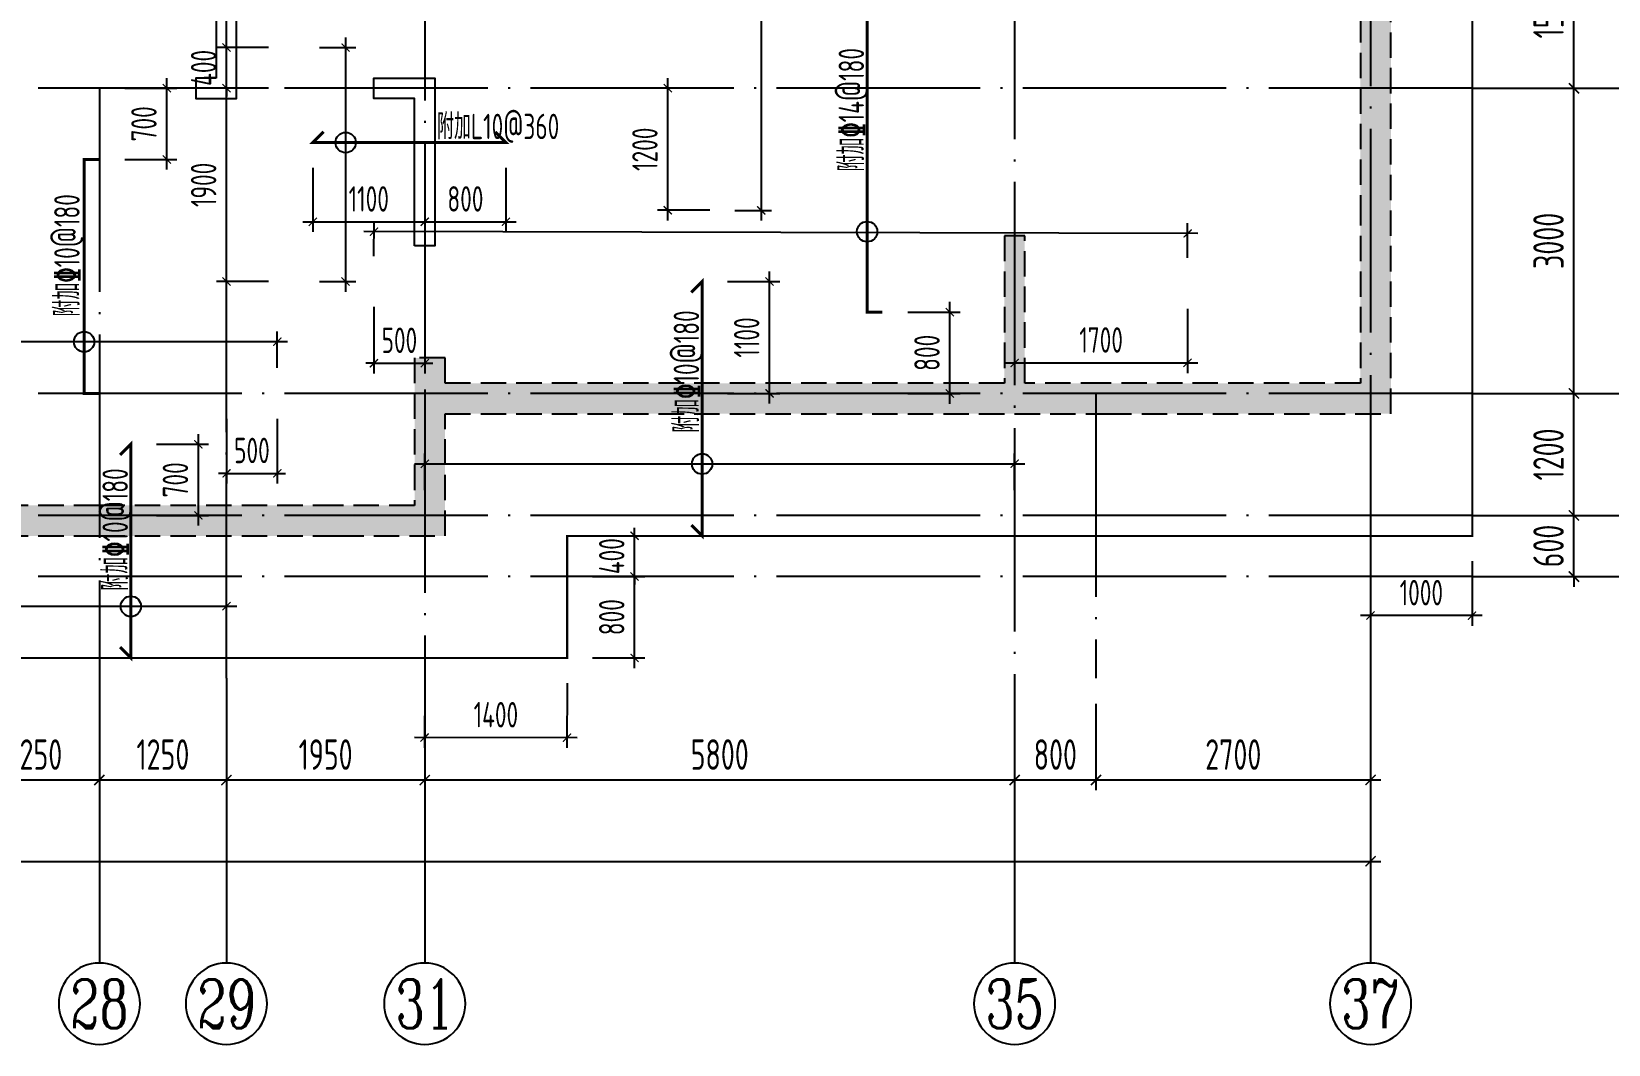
# Model space of a CAD drawing. Extents: x -461650 to 361314, y 245336 to 769729.
# Drawn here: x -174122 to -158616, y 704347 to 714305 of the extents above; entities that cross this region are included whole.
import ezdxf
from ezdxf.enums import TextEntityAlignment as Align

# ---------------------------------------------------------------- set-up
doc = ezdxf.new("R2010")
doc.units = 0
doc.header["$LTSCALE"] = 1000
doc.linetypes.add('DASH', pattern=[0.35, 0.25, -0.1])
doc.linetypes.add('DOTE', pattern=[2.42, 2, -0.2, 0.02, -0.2])
doc.layers.get('0').update_dxf_attribs({"linetype": 'CONTINUOUS'})
doc.layers.get('DEFPOINTS').update_dxf_attribs({"linetype": 'CONTINUOUS'})
for name, color, linetype in [('A-AXIS', 1, 'CONTINUOUS'), ('A-DOTE', 10, 'DOTE'), ('AXIS_NUM', 7, 'CONTINUOUS'), ('S-B板配筋', 6, 'CONTINUOUS'), ('S-B板配筋号', 7, 'CONTINUOUS'), ('S-J基础底板', 5, 'CONTINUOUS'), ('S-J基础底板标注', 3, 'CONTINUOUS'), ('S-Q墙填充', 252, 'CONTINUOUS'), ('S-Q墙实线', 6, 'CONTINUOUS'), ('S-Q墙虚线', 6, 'DASH'), ('S-Y一般标注', 3, 'CONTINUOUS')]:
    doc.layers.add(name, color=color, linetype=linetype)
doc.styles.add('TSSD_Axis', font='complex.shx', dxfattribs={"width": 0.7, "bigfont": 'hztxt.shx'})
doc.styles.add('TSSD_DIMENSION', font='Tssdeng.shx', dxfattribs={"width": 0.7, "bigfont": 'tssdchn.shx'})
doc.styles.add('TSSD_REIN', font='tssdeng.shx', dxfattribs={"width": 0.7, "height": 300, "bigfont": 'tssdchn.shx'})
doc.dimstyles.new('TSSD_100_100', dxfattribs={"dimtxt": 300, "dimasz": 100, "dimexe": 100, "dimexo": 250, "dimgap": 100, "dimtad": 1, "dimdec": 0, "dimzin": 0, "dimdsep": 46, "dimtxsty": 'TSSD_DIMENSION', "dimblk": 'ARCHTICK', "dimcen": 0, "dimdle": 100, "dimclrt": 7, "dimadec": 0, "dimazin": 0, "dimtfac": 1, "dimtdec": 0, "dimtix": 1, "dimtmove": 2, "dimatfit": 3, "dimldrblk": 'ARCHTICK', "dimfxl": 0, "dimtolj": 1, "dimtzin": 0, "dimarcsym": 0})
doc.dimstyles.new('TSSD_100_100$0', dxfattribs={"dimtxt": 300, "dimasz": 80, "dimexe": 100, "dimexo": 250, "dimgap": 100, "dimtad": 1, "dimdec": 0, "dimzin": 0, "dimdsep": 46, "dimtxsty": 'TSSD_DIMENSION', "dimblk": 'ARCHTICK', "dimcen": 0, "dimdle": 100, "dimclrd": 3, "dimclre": 3, "dimclrt": 7, "dimadec": 0, "dimazin": 0, "dimtfac": 1, "dimtdec": 0, "dimtix": 1, "dimtmove": 2, "dimatfit": 3, "dimldrblk": 'ARCHTICK', "dimfxl": 0, "dimtolj": 1, "dimtzin": 0, "dimarcsym": 0})

# ---------------------------------------------------------------- blocks, each defined once
blk = doc.blocks.new('_ArchTick')
at = {"color": 0, "linetype": 'ByBlock', "const_width": 0.15}
blk.add_lwpolyline([(-0.5, -0.5), (0.5, 0.5)], dxfattribs=at)
blk = doc.blocks.new('*D73')
at = {"layer": 'DEFPOINTS', "color": 0}
for p in [(-170255, 708150), (-168855, 708148), (-170257, 707365)]:
    blk.add_point(p, dxfattribs=at)
at = {"layer": 'S-J基础底板标注', "color": 3, "lineweight": -2}
for p, q in [((-170256, 707900), (-170257, 707265)), ((-168856, 707898), (-168857, 707263)), ((-168757, 707363), (-170357, 707366))]:
    blk.add_line(p, q, dxfattribs=at)
at = {"layer": 'S-J基础底板标注', "color": 3, "lineweight": -2, "xscale": 80, "yscale": 80, "zscale": 80}
for p, rotation in [((-170257, 707365), 179.8954466738719), ((-168857, 707363), 359.895446673872)]:
    blk.add_blockref('_ArchTick', p, dxfattribs=dict(at, rotation=rotation))
at = {"layer": 'S-J基础底板标注', "color": 7, "insert": (-169556, 707589), "char_height": 250, "attachment_point": 5, "rotation": 359.8954, "style": 'TSSD_DIMENSION'}
blk.add_mtext('\\A1;1400', dxfattribs=at)
blk = doc.blocks.new('*D74')
at = {"layer": 'DEFPOINTS', "color": 0}
for p in [(-168855, 708948), (-168192, 708948), (-168855, 708148)]:
    blk.add_point(p, dxfattribs=at)
at = {"layer": 'S-J基础底板标注', "color": 3, "lineweight": -2}
for p, q in [((-168605, 708948), (-168092, 708948)), ((-168192, 708048), (-168192, 709048)), ((-168605, 708148), (-168092, 708148))]:
    blk.add_line(p, q, dxfattribs=at)
at = {"layer": 'S-J基础底板标注', "color": 3, "lineweight": -2, "xscale": 80, "yscale": 80, "zscale": 80}
for p, rotation in [((-168192, 708948), 90), ((-168192, 708148), 270)]:
    blk.add_blockref('_ArchTick', p, dxfattribs=dict(at, rotation=rotation))
at = {"layer": 'S-J基础底板标注', "color": 7, "insert": (-168417, 708548), "char_height": 250, "attachment_point": 5, "rotation": 90, "style": 'TSSD_DIMENSION'}
blk.add_mtext('\\A1;800', dxfattribs=at)
blk = doc.blocks.new('*D75')
at = {"layer": 'DEFPOINTS', "color": 0}
for p in [(-160956, 709348), (-159956, 709348), (-160956, 708564)]:
    blk.add_point(p, dxfattribs=at)
at = {"layer": 'S-J基础底板标注', "color": 3, "lineweight": -2}
for p, q in [((-160956, 709098), (-160957, 708464)), ((-159956, 709098), (-159957, 708463)), ((-159857, 708563), (-161056, 708564))]:
    blk.add_line(p, q, dxfattribs=at)
at = {"layer": 'S-J基础底板标注', "color": 3, "lineweight": -2, "xscale": 80, "yscale": 80, "zscale": 80}
for p, rotation in [((-160956, 708564), 179.9490484151979), ((-159957, 708563), 359.9490484151979)]:
    blk.add_blockref('_ArchTick', p, dxfattribs=dict(at, rotation=rotation))
at = {"layer": 'S-J基础底板标注', "color": 7, "insert": (-160456, 708789), "char_height": 250, "attachment_point": 5, "rotation": 359.949, "style": 'TSSD_DIMENSION'}
blk.add_mtext('\\A1;1000', dxfattribs=at)
blk = doc.blocks.new('*D1668')
at = {"layer": 'DEFPOINTS', "color": 0}
for p in [(43350, 3600), (45300, 3600), (45300, 2600)]:
    blk.add_point(p, dxfattribs=at)
at = {"layer": 'S-Y一般标注', "color": 0, "lineweight": -2}
for p, q in [((43350, 3350), (43350, 2500)), ((45300, 3350), (45300, 2500)), ((43250, 2600), (45400, 2600))]:
    blk.add_line(p, q, dxfattribs=at)
at = {"layer": 'S-Y一般标注', "color": 0, "lineweight": -2, "xscale": 100, "yscale": 100, "zscale": 100, "rotation": 180}
blk.add_blockref('_ArchTick', (43350, 2600), dxfattribs=at)
at = {"layer": 'S-Y一般标注', "color": 0, "lineweight": -2, "xscale": 100, "yscale": 100, "zscale": 100}
blk.add_blockref('_ArchTick', (45300, 2600), dxfattribs=at)
at = {"layer": 'S-Y一般标注', "color": 7, "insert": (44325, 2850), "char_height": 300, "attachment_point": 5, "style": 'TSSD_DIMENSION'}
blk.add_mtext('\\A1;1950', dxfattribs=at)
blk = doc.blocks.new('ts_axno')
at = {"color": 0, "linetype": 'ByBlock', "lineweight": -2}
blk.add_circle((0, 0), 0.5, dxfattribs=at)
at = {"color": 0, "linetype": 'ByBlock', "lineweight": -2, "style": 'TSSD_Axis', "width": 0.7}
blk.add_attdef('A', text='', height=0.6, dxfattribs=at).set_placement((0, 0), align=Align.MIDDLE_CENTER)
blk = doc.blocks.new('*D1669')
at = {"layer": 'DEFPOINTS', "color": 0}
for p in [(45300, 3600), (51100, 3600), (51100, 2600)]:
    blk.add_point(p, dxfattribs=at)
at = {"layer": 'S-Y一般标注', "color": 0, "lineweight": -2}
for p, q in [((45300, 3350), (45300, 2500)), ((51100, 3350), (51100, 2500)), ((45200, 2600), (51200, 2600))]:
    blk.add_line(p, q, dxfattribs=at)
at = {"layer": 'S-Y一般标注', "color": 0, "lineweight": -2, "xscale": 100, "yscale": 100, "zscale": 100, "rotation": 180}
blk.add_blockref('_ArchTick', (45300, 2600), dxfattribs=at)
at = {"layer": 'S-Y一般标注', "color": 0, "lineweight": -2, "xscale": 100, "yscale": 100, "zscale": 100}
blk.add_blockref('_ArchTick', (51100, 2600), dxfattribs=at)
at = {"layer": 'S-Y一般标注', "color": 7, "insert": (48200, 2850), "char_height": 300, "attachment_point": 5, "style": 'TSSD_DIMENSION'}
blk.add_mtext('\\A1;5800', dxfattribs=at)
blk = doc.blocks.new('*D1670')
at = {"layer": 'DEFPOINTS', "color": 0}
for p in [(51100, 3600), (51900, 3600), (51900, 2600)]:
    blk.add_point(p, dxfattribs=at)
at = {"layer": 'S-Y一般标注', "color": 0, "lineweight": -2}
for p, q in [((51100, 3350), (51100, 2500)), ((51900, 3350), (51900, 2500)), ((51000, 2600), (52000, 2600))]:
    blk.add_line(p, q, dxfattribs=at)
at = {"layer": 'S-Y一般标注', "color": 0, "lineweight": -2, "xscale": 100, "yscale": 100, "zscale": 100, "rotation": 180}
blk.add_blockref('_ArchTick', (51100, 2600), dxfattribs=at)
at = {"layer": 'S-Y一般标注', "color": 0, "lineweight": -2, "xscale": 100, "yscale": 100, "zscale": 100}
blk.add_blockref('_ArchTick', (51900, 2600), dxfattribs=at)
at = {"layer": 'S-Y一般标注', "color": 7, "insert": (51500, 2850), "char_height": 300, "attachment_point": 5, "style": 'TSSD_DIMENSION'}
blk.add_mtext('\\A1;800', dxfattribs=at)
blk = doc.blocks.new('*D1671')
at = {"layer": 'DEFPOINTS', "color": 0}
for p in [(51900, 3600), (54600, 3600), (54600, 2600)]:
    blk.add_point(p, dxfattribs=at)
at = {"layer": 'S-Y一般标注', "color": 0, "lineweight": -2}
for p, q in [((51900, 3350), (51900, 2500)), ((54600, 3350), (54600, 2500)), ((51800, 2600), (54700, 2600))]:
    blk.add_line(p, q, dxfattribs=at)
at = {"layer": 'S-Y一般标注', "color": 0, "lineweight": -2, "xscale": 100, "yscale": 100, "zscale": 100, "rotation": 180}
blk.add_blockref('_ArchTick', (51900, 2600), dxfattribs=at)
at = {"layer": 'S-Y一般标注', "color": 0, "lineweight": -2, "xscale": 100, "yscale": 100, "zscale": 100}
blk.add_blockref('_ArchTick', (54600, 2600), dxfattribs=at)
at = {"layer": 'S-Y一般标注', "color": 7, "insert": (53250, 2850), "char_height": 300, "attachment_point": 5, "style": 'TSSD_DIMENSION'}
blk.add_mtext('\\A1;2700', dxfattribs=at)
blk = doc.blocks.new('*D1672')
at = {"layer": 'DEFPOINTS', "color": 0}
for p in [(4600, 3600), (54600, 3600), (54600, 1800)]:
    blk.add_point(p, dxfattribs=at)
at = {"layer": 'S-Y一般标注', "color": 0, "lineweight": -2}
for p, q in [((4600, 3350), (4600, 1700)), ((54600, 3350), (54600, 1700)), ((4500, 1800), (54700, 1800))]:
    blk.add_line(p, q, dxfattribs=at)
at = {"layer": 'S-Y一般标注', "color": 0, "lineweight": -2, "xscale": 100, "yscale": 100, "zscale": 100, "rotation": 180}
blk.add_blockref('_ArchTick', (4600, 1800), dxfattribs=at)
at = {"layer": 'S-Y一般标注', "color": 0, "lineweight": -2, "xscale": 100, "yscale": 100, "zscale": 100}
blk.add_blockref('_ArchTick', (54600, 1800), dxfattribs=at)
at = {"layer": 'S-Y一般标注', "color": 7, "insert": (29600, 2050), "char_height": 300, "attachment_point": 5, "style": 'TSSD_DIMENSION'}
blk.add_mtext('\\A1;50000', dxfattribs=at)
blk = doc.blocks.new('*D1676')
at = {"layer": 'DEFPOINTS', "color": 0}
for p in [(40850, 3600), (42100, 3600), (42100, 2600)]:
    blk.add_point(p, dxfattribs=at)
at = {"layer": 'S-Y一般标注', "color": 0, "lineweight": -2}
for p, q in [((40850, 3350), (40850, 2500)), ((42100, 3350), (42100, 2500)), ((40750, 2600), (42200, 2600))]:
    blk.add_line(p, q, dxfattribs=at)
at = {"layer": 'S-Y一般标注', "color": 0, "lineweight": -2, "xscale": 100, "yscale": 100, "zscale": 100, "rotation": 180}
blk.add_blockref('_ArchTick', (40850, 2600), dxfattribs=at)
at = {"layer": 'S-Y一般标注', "color": 0, "lineweight": -2, "xscale": 100, "yscale": 100, "zscale": 100}
blk.add_blockref('_ArchTick', (42100, 2600), dxfattribs=at)
at = {"layer": 'S-Y一般标注', "color": 7, "insert": (41475, 2850), "char_height": 300, "attachment_point": 5, "style": 'TSSD_DIMENSION'}
blk.add_mtext('\\A1;1250', dxfattribs=at)
blk = doc.blocks.new('*D1677')
at = {"layer": 'DEFPOINTS', "color": 0}
for p in [(55600, 5200), (56600, 5200), (55600, 4600)]:
    blk.add_point(p, dxfattribs=at)
at = {"layer": 'S-Y一般标注', "color": 0, "lineweight": -2}
for p, q in [((56600, 5200), (56600, 5300)), ((55850, 5200), (56700, 5200)), ((56600, 4600), (56600, 5200)), ((55850, 4600), (56700, 4600)), ((56600, 4600), (56600, 4500))]:
    blk.add_line(p, q, dxfattribs=at)
at = {"layer": 'S-Y一般标注', "color": 0, "lineweight": -2, "xscale": 100, "yscale": 100, "zscale": 100}
for p, rotation in [((56600, 5200), 270), ((56600, 4600), 90)]:
    blk.add_blockref('_ArchTick', p, dxfattribs=dict(at, rotation=rotation))
at = {"layer": 'S-Y一般标注', "color": 7, "insert": (56350, 4900), "char_height": 300, "attachment_point": 5, "rotation": 90, "style": 'TSSD_DIMENSION'}
blk.add_mtext('\\A1;600', dxfattribs=at)
blk = doc.blocks.new('*D1678')
at = {"layer": 'DEFPOINTS', "color": 0}
for p in [(55600, 10900), (56600, 10900), (55600, 9400)]:
    blk.add_point(p, dxfattribs=at)
at = {"layer": 'S-Y一般标注', "color": 0, "lineweight": -2}
for p, q in [((55850, 10900), (56700, 10900)), ((56600, 9300), (56600, 11000)), ((55850, 9400), (56700, 9400))]:
    blk.add_line(p, q, dxfattribs=at)
at = {"layer": 'S-Y一般标注', "color": 0, "lineweight": -2, "xscale": 100, "yscale": 100, "zscale": 100}
for p, rotation in [((56600, 10900), 90), ((56600, 9400), 270)]:
    blk.add_blockref('_ArchTick', p, dxfattribs=dict(at, rotation=rotation))
at = {"layer": 'S-Y一般标注', "color": 7, "insert": (56350, 10150), "char_height": 300, "attachment_point": 5, "rotation": 90, "style": 'TSSD_DIMENSION'}
blk.add_mtext('\\A1;1500', dxfattribs=at)
blk = doc.blocks.new('*D1683')
at = {"layer": 'DEFPOINTS', "color": 0}
for p in [(55600, 20100), (57400, 20100), (55600, 4600)]:
    blk.add_point(p, dxfattribs=at)
at = {"layer": 'S-Y一般标注', "color": 0, "lineweight": -2}
for p, q in [((57400, 4500), (57400, 20200)), ((55850, 20100), (57500, 20100)), ((55850, 4600), (57500, 4600))]:
    blk.add_line(p, q, dxfattribs=at)
at = {"layer": 'S-Y一般标注', "color": 0, "lineweight": -2, "xscale": 100, "yscale": 100, "zscale": 100}
for p, rotation in [((57400, 20100), 90), ((57400, 4600), 270)]:
    blk.add_blockref('_ArchTick', p, dxfattribs=dict(at, rotation=rotation))
at = {"layer": 'S-Y一般标注', "color": 7, "insert": (57150, 12350), "char_height": 300, "attachment_point": 5, "rotation": 90, "style": 'TSSD_DIMENSION'}
blk.add_mtext('\\A1;15500', dxfattribs=at)
blk = doc.blocks.new('*D1687')
at = {"layer": 'DEFPOINTS', "color": 0}
for p in [(55600, 6400), (56600, 6400), (55600, 5200)]:
    blk.add_point(p, dxfattribs=at)
at = {"layer": 'S-Y一般标注', "color": 0, "lineweight": -2}
for p, q in [((55850, 6400), (56700, 6400)), ((56600, 5100), (56600, 6500)), ((55850, 5200), (56700, 5200))]:
    blk.add_line(p, q, dxfattribs=at)
at = {"layer": 'S-Y一般标注', "color": 0, "lineweight": -2, "xscale": 100, "yscale": 100, "zscale": 100}
for p, rotation in [((56600, 6400), 90), ((56600, 5200), 270)]:
    blk.add_blockref('_ArchTick', p, dxfattribs=dict(at, rotation=rotation))
at = {"layer": 'S-Y一般标注', "color": 7, "insert": (56350, 5800), "char_height": 300, "attachment_point": 5, "rotation": 90, "style": 'TSSD_DIMENSION'}
blk.add_mtext('\\A1;1200', dxfattribs=at)
blk = doc.blocks.new('*D1688')
at = {"layer": 'DEFPOINTS', "color": 0}
for p in [(55600, 9400), (56600, 9400), (55600, 6400)]:
    blk.add_point(p, dxfattribs=at)
at = {"layer": 'S-Y一般标注', "color": 0, "lineweight": -2}
for p, q in [((56600, 6300), (56600, 9500)), ((55850, 9400), (56700, 9400)), ((55850, 6400), (56700, 6400))]:
    blk.add_line(p, q, dxfattribs=at)
at = {"layer": 'S-Y一般标注', "color": 0, "lineweight": -2, "xscale": 100, "yscale": 100, "zscale": 100}
for p, rotation in [((56600, 9400), 90), ((56600, 6400), 270)]:
    blk.add_blockref('_ArchTick', p, dxfattribs=dict(at, rotation=rotation))
at = {"layer": 'S-Y一般标注', "color": 7, "insert": (56350, 7900), "char_height": 300, "attachment_point": 5, "rotation": 90, "style": 'TSSD_DIMENSION'}
blk.add_mtext('\\A1;3000', dxfattribs=at)
blk = doc.blocks.new('*D1692')
at = {"layer": 'DEFPOINTS', "color": 0}
for p in [(42100, 3600), (43350, 3600), (43350, 2600)]:
    blk.add_point(p, dxfattribs=at)
at = {"layer": 'S-Y一般标注', "color": 0, "lineweight": -2}
for p, q in [((42100, 3350), (42100, 2500)), ((43350, 3350), (43350, 2500)), ((42000, 2600), (43450, 2600))]:
    blk.add_line(p, q, dxfattribs=at)
at = {"layer": 'S-Y一般标注', "color": 0, "lineweight": -2, "xscale": 100, "yscale": 100, "zscale": 100, "rotation": 180}
blk.add_blockref('_ArchTick', (42100, 2600), dxfattribs=at)
at = {"layer": 'S-Y一般标注', "color": 0, "lineweight": -2, "xscale": 100, "yscale": 100, "zscale": 100}
blk.add_blockref('_ArchTick', (43350, 2600), dxfattribs=at)
at = {"layer": 'S-Y一般标注', "color": 7, "insert": (42725, 2850), "char_height": 300, "attachment_point": 5, "style": 'TSSD_DIMENSION'}
blk.add_mtext('\\A1;1250', dxfattribs=at)
blk = doc.blocks.new('*D1524')
at = {"layer": 'DEFPOINTS', "color": 0}
for p in [(-168855, 709348), (-168192, 709348), (-168855, 708948)]:
    blk.add_point(p, dxfattribs=at)
at = {"layer": 'S-J基础底板标注', "color": 3, "lineweight": -2}
for p, q in [((-168192, 709348), (-168192, 709428)), ((-168605, 709348), (-168092, 709348)), ((-168192, 708948), (-168192, 709348)), ((-168605, 708948), (-168092, 708948)), ((-168192, 708948), (-168192, 708868))]:
    blk.add_line(p, q, dxfattribs=at)
at = {"layer": 'S-J基础底板标注', "color": 3, "lineweight": -2, "xscale": 80, "yscale": 80, "zscale": 80}
for p, rotation in [((-168192, 709348), 270), ((-168192, 708948), 90)]:
    blk.add_blockref('_ArchTick', p, dxfattribs=dict(at, rotation=rotation))
at = {"layer": 'S-J基础底板标注', "color": 7, "insert": (-168417, 709148), "char_height": 250, "attachment_point": 5, "rotation": 90, "style": 'TSSD_DIMENSION'}
blk.add_mtext('\\A1;400', dxfattribs=at)
blk = doc.blocks.new('*D1573')
at = {"layer": 'DEFPOINTS', "color": 0}
for p in [(-164455, 711830), (-162755, 711830), (-162755, 711048)]:
    blk.add_point(p, dxfattribs=at)
at = {"layer": 'S-J基础底板标注', "color": 3, "lineweight": -2}
for p, q in [((-164455, 711580), (-164455, 710948)), ((-162755, 711580), (-162755, 710948)), ((-164555, 711048), (-162655, 711048))]:
    blk.add_line(p, q, dxfattribs=at)
at = {"layer": 'S-J基础底板标注', "color": 3, "lineweight": -2, "xscale": 80, "yscale": 80, "zscale": 80, "rotation": 180}
blk.add_blockref('_ArchTick', (-164455, 711048), dxfattribs=at)
at = {"layer": 'S-J基础底板标注', "color": 3, "lineweight": -2, "xscale": 80, "yscale": 80, "zscale": 80}
blk.add_blockref('_ArchTick', (-162755, 711048), dxfattribs=at)
at = {"layer": 'S-J基础底板标注', "color": 7, "insert": (-163605, 711273), "char_height": 250, "attachment_point": 5, "style": 'TSSD_DIMENSION'}
blk.add_mtext('\\A1;1700', dxfattribs=at)
blk = doc.blocks.new('*D1606')
at = {"layer": 'DEFPOINTS', "color": 0, "ltscale": 0.5}
for p in [(-167455, 716147), (-167455, 712547), (-166947, 712547)]:
    blk.add_point(p, dxfattribs=at)
at = {"layer": 'S-J基础底板标注', "color": 3, "lineweight": -2, "ltscale": 0.5}
for p, q in [((-166948, 716247), (-166947, 712447)), ((-167205, 716147), (-166848, 716147)), ((-167205, 712547), (-166847, 712547))]:
    blk.add_line(p, q, dxfattribs=at)
at = {"layer": 'S-J基础底板标注', "color": 3, "lineweight": -2, "ltscale": 0.5, "xscale": 80, "yscale": 80, "zscale": 80}
for p, rotation in [((-166948, 716147), 90.00049671050108), ((-166947, 712547), 270.0004967105011)]:
    blk.add_blockref('_ArchTick', p, dxfattribs=dict(at, rotation=rotation))
blk = doc.blocks.new('*D1582')
at = {"layer": 'DEFPOINTS', "color": 0}
for p in [(-167866, 713748), (-167202, 713748), (-167202, 712548)]:
    blk.add_point(p, dxfattribs=at)
at = {"layer": 'S-J基础底板标注', "color": 3, "lineweight": -2}
for p, q in [((-167452, 713748), (-167966, 713748)), ((-167866, 712448), (-167866, 713848)), ((-167452, 712548), (-167966, 712548))]:
    blk.add_line(p, q, dxfattribs=at)
at = {"layer": 'S-J基础底板标注', "color": 3, "lineweight": -2, "xscale": 80, "yscale": 80, "zscale": 80}
for p, rotation in [((-167866, 713748), 90), ((-167866, 712548), 270)]:
    blk.add_blockref('_ArchTick', p, dxfattribs=dict(at, rotation=rotation))
at = {"layer": 'S-J基础底板标注', "color": 7, "insert": (-168091, 713148), "char_height": 250, "attachment_point": 5, "rotation": 90, "style": 'TSSD_DIMENSION'}
blk.add_mtext('\\A1;1200', dxfattribs=at)
blk = doc.blocks.new('*D1607')
at = {"layer": 'DEFPOINTS', "color": 0, "ltscale": 0.5}
for p in [(-170754, 712338), (-170755, 711848), (-162755, 711830)]:
    blk.add_point(p, dxfattribs=at)
at = {"layer": 'S-J基础底板标注', "color": 3, "lineweight": -2, "ltscale": 0.5}
for p, q in [((-170755, 712098), (-170754, 712438)), ((-162755, 712080), (-162754, 712420)), ((-162654, 712320), (-170854, 712338))]:
    blk.add_line(p, q, dxfattribs=at)
at = {"layer": 'S-J基础底板标注', "color": 3, "lineweight": -2, "ltscale": 0.5, "xscale": 80, "yscale": 80, "zscale": 80}
for p, rotation in [((-170754, 712338), 179.871086926796), ((-162754, 712320), 359.871086926796)]:
    blk.add_blockref('_ArchTick', p, dxfattribs=dict(at, rotation=rotation))
blk = doc.blocks.new('*D1608')
at = {"layer": 'DEFPOINTS', "color": 0, "ltscale": 0.5}
for p in [(-175005, 711256), (-175005, 710748), (-171706, 710748)]:
    blk.add_point(p, dxfattribs=at)
at = {"layer": 'S-J基础底板标注', "color": 3, "lineweight": -2, "ltscale": 0.5}
for p, q in [((-175005, 710998), (-175005, 711356)), ((-171706, 710998), (-171706, 711356)), ((-171606, 711256), (-175105, 711256))]:
    blk.add_line(p, q, dxfattribs=at)
at = {"layer": 'S-J基础底板标注', "color": 3, "lineweight": -2, "ltscale": 0.5, "xscale": 80, "yscale": 80, "zscale": 80}
for p, rotation in [((-175005, 711256), 180.0000000010147), ((-171706, 711256), 1.014708317370605e-09)]:
    blk.add_blockref('_ArchTick', p, dxfattribs=dict(at, rotation=rotation))
blk = doc.blocks.new('*D1587')
at = {"layer": 'DEFPOINTS', "color": 0}
for p in [(-170755, 711848), (-170255, 711848), (-170255, 711045)]:
    blk.add_point(p, dxfattribs=at)
at = {"layer": 'S-J基础底板标注', "color": 3, "lineweight": -2}
for p, q in [((-170755, 711598), (-170755, 710945)), ((-170255, 711598), (-170255, 710945)), ((-170755, 711045), (-170835, 711045)), ((-170755, 711045), (-170255, 711045)), ((-170255, 711045), (-170175, 711045))]:
    blk.add_line(p, q, dxfattribs=at)
at = {"layer": 'S-J基础底板标注', "color": 3, "lineweight": -2, "xscale": 80, "yscale": 80, "zscale": 80}
blk.add_blockref('_ArchTick', (-170755, 711045), dxfattribs=at)
at = {"layer": 'S-J基础底板标注', "color": 3, "lineweight": -2, "xscale": 80, "yscale": 80, "zscale": 80, "rotation": 180}
blk.add_blockref('_ArchTick', (-170255, 711045), dxfattribs=at)
at = {"layer": 'S-J基础底板标注', "color": 7, "insert": (-170505, 711270), "char_height": 250, "attachment_point": 5, "style": 'TSSD_DIMENSION'}
blk.add_mtext('\\A1;500', dxfattribs=at)
blk = doc.blocks.new('*D1611')
at = {"layer": 'DEFPOINTS', "color": 0, "ltscale": 0.5}
for p in [(-171542, 714148), (-171542, 711848), (-171034, 711848)]:
    blk.add_point(p, dxfattribs=at)
at = {"layer": 'S-J基础底板标注', "color": 3, "lineweight": -2, "ltscale": 0.5}
for p, q in [((-171034, 714248), (-171034, 711748)), ((-171292, 714148), (-170934, 714148)), ((-171292, 711848), (-170934, 711848))]:
    blk.add_line(p, q, dxfattribs=at)
at = {"layer": 'S-J基础底板标注', "color": 3, "lineweight": -2, "ltscale": 0.5, "xscale": 80, "yscale": 80, "zscale": 80}
for p, rotation in [((-171034, 714148), 90.00222056539712), ((-171034, 711848), 270.0022205653971)]:
    blk.add_blockref('_ArchTick', p, dxfattribs=dict(at, rotation=rotation))
blk = doc.blocks.new('*D1536')
at = {"layer": 'DEFPOINTS', "color": 0}
for p in [(-171356, 713214), (-170256, 713214), (-170256, 712435)]:
    blk.add_point(p, dxfattribs=at)
at = {"layer": 'S-J基础底板标注', "color": 3, "lineweight": -2}
for p, q in [((-171356, 712964), (-171356, 712335)), ((-170256, 712964), (-170256, 712335)), ((-171456, 712435), (-170156, 712435))]:
    blk.add_line(p, q, dxfattribs=at)
at = {"layer": 'S-J基础底板标注', "color": 3, "lineweight": -2, "xscale": 80, "yscale": 80, "zscale": 80, "rotation": 180}
blk.add_blockref('_ArchTick', (-171356, 712435), dxfattribs=at)
at = {"layer": 'S-J基础底板标注', "color": 3, "lineweight": -2, "xscale": 80, "yscale": 80, "zscale": 80}
blk.add_blockref('_ArchTick', (-170256, 712435), dxfattribs=at)
at = {"layer": 'S-J基础底板标注', "color": 7, "insert": (-170806, 712660), "char_height": 250, "attachment_point": 5, "style": 'TSSD_DIMENSION'}
blk.add_mtext('\\A1;1100', dxfattribs=at)
blk = doc.blocks.new('*D1537')
at = {"layer": 'DEFPOINTS', "color": 0}
for p in [(-170256, 713214), (-169457, 713214), (-169457, 712435)]:
    blk.add_point(p, dxfattribs=at)
at = {"layer": 'S-J基础底板标注', "color": 3, "lineweight": -2}
for p, q in [((-170256, 712964), (-170256, 712335)), ((-169457, 712964), (-169457, 712335)), ((-170356, 712435), (-169357, 712435))]:
    blk.add_line(p, q, dxfattribs=at)
at = {"layer": 'S-J基础底板标注', "color": 3, "lineweight": -2, "xscale": 80, "yscale": 80, "zscale": 80, "rotation": 180}
blk.add_blockref('_ArchTick', (-170256, 712435), dxfattribs=at)
at = {"layer": 'S-J基础底板标注', "color": 3, "lineweight": -2, "xscale": 80, "yscale": 80, "zscale": 80}
blk.add_blockref('_ArchTick', (-169457, 712435), dxfattribs=at)
at = {"layer": 'S-J基础底板标注', "color": 7, "insert": (-169856, 712660), "char_height": 250, "attachment_point": 5, "style": 'TSSD_DIMENSION'}
blk.add_mtext('\\A1;800', dxfattribs=at)
blk = doc.blocks.new('*D1549')
at = {"layer": 'DEFPOINTS', "color": 0}
for p in [(-172205, 710748), (-171706, 710748), (-171706, 709962)]:
    blk.add_point(p, dxfattribs=at)
at = {"layer": 'S-J基础底板标注', "color": 3, "lineweight": -2}
for p, q in [((-172205, 710498), (-172205, 709862)), ((-171706, 710498), (-171706, 709862)), ((-172205, 709962), (-172285, 709962)), ((-172205, 709962), (-171706, 709962)), ((-171706, 709962), (-171626, 709962))]:
    blk.add_line(p, q, dxfattribs=at)
at = {"layer": 'S-J基础底板标注', "color": 3, "lineweight": -2, "xscale": 80, "yscale": 80, "zscale": 80}
blk.add_blockref('_ArchTick', (-172205, 709962), dxfattribs=at)
at = {"layer": 'S-J基础底板标注', "color": 3, "lineweight": -2, "xscale": 80, "yscale": 80, "zscale": 80, "rotation": 180}
blk.add_blockref('_ArchTick', (-171706, 709962), dxfattribs=at)
at = {"layer": 'S-J基础底板标注', "color": 7, "insert": (-171955, 710187), "char_height": 250, "attachment_point": 5, "style": 'TSSD_DIMENSION'}
blk.add_mtext('\\A1;500', dxfattribs=at)
blk = doc.blocks.new('*D1550')
at = {"layer": 'DEFPOINTS', "color": 0}
for p in [(-173455, 713748), (-172792, 713748), (-173455, 713048)]:
    blk.add_point(p, dxfattribs=at)
at = {"layer": 'S-J基础底板标注', "color": 3, "lineweight": -2}
for p, q in [((-173205, 713748), (-172692, 713748)), ((-172792, 712948), (-172792, 713848)), ((-173205, 713048), (-172692, 713048))]:
    blk.add_line(p, q, dxfattribs=at)
at = {"layer": 'S-J基础底板标注', "color": 3, "lineweight": -2, "xscale": 80, "yscale": 80, "zscale": 80}
for p, rotation in [((-172792, 713748), 90), ((-172792, 713048), 270)]:
    blk.add_blockref('_ArchTick', p, dxfattribs=dict(at, rotation=rotation))
at = {"layer": 'S-J基础底板标注', "color": 7, "insert": (-173017, 713398), "char_height": 250, "attachment_point": 5, "rotation": 90, "style": 'TSSD_DIMENSION'}
blk.add_mtext('\\A1;700', dxfattribs=at)
blk = doc.blocks.new('*D1551')
at = {"layer": 'DEFPOINTS', "color": 0}
for p in [(-165755, 711547), (-165092, 711547), (-165755, 710747)]:
    blk.add_point(p, dxfattribs=at)
at = {"layer": 'S-J基础底板标注', "color": 3, "lineweight": -2}
for p, q in [((-165092, 710647), (-165092, 711647)), ((-165505, 711547), (-164992, 711547)), ((-165505, 710747), (-164992, 710747))]:
    blk.add_line(p, q, dxfattribs=at)
at = {"layer": 'S-J基础底板标注', "color": 3, "lineweight": -2, "xscale": 80, "yscale": 80, "zscale": 80}
for p, rotation in [((-165092, 711547), 90), ((-165092, 710747), 270)]:
    blk.add_blockref('_ArchTick', p, dxfattribs=dict(at, rotation=rotation))
at = {"layer": 'S-J基础底板标注', "color": 7, "insert": (-165317, 711147), "char_height": 250, "attachment_point": 5, "rotation": 90, "style": 'TSSD_DIMENSION'}
blk.add_mtext('\\A1;800', dxfattribs=at)
blk = doc.blocks.new('*D1557')
at = {"layer": 'DEFPOINTS', "color": 0}
for p in [(-172205, 714148), (-171542, 714148), (-171542, 713748)]:
    blk.add_point(p, dxfattribs=at)
at = {"layer": 'S-J基础底板标注', "color": 3, "lineweight": -2}
for p, q in [((-172205, 714148), (-172205, 714228)), ((-171792, 714148), (-172305, 714148)), ((-172205, 713748), (-172205, 714148)), ((-171792, 713748), (-172305, 713748)), ((-172205, 713748), (-172205, 713668))]:
    blk.add_line(p, q, dxfattribs=at)
at = {"layer": 'S-J基础底板标注', "color": 3, "lineweight": -2, "xscale": 80, "yscale": 80, "zscale": 80}
for p, rotation in [((-172205, 714148), 269.9999317209086), ((-172205, 713748), 89.99993172090865)]:
    blk.add_blockref('_ArchTick', p, dxfattribs=dict(at, rotation=rotation))
at = {"layer": 'S-J基础底板标注', "color": 7, "insert": (-172430, 713948), "char_height": 250, "attachment_point": 5, "rotation": 89.9999, "style": 'TSSD_DIMENSION'}
blk.add_mtext('\\A1;400', dxfattribs=at)
blk = doc.blocks.new('*D1558')
at = {"layer": 'DEFPOINTS', "color": 0}
for p in [(-172205, 713748), (-171542, 713748), (-171542, 711848)]:
    blk.add_point(p, dxfattribs=at)
at = {"layer": 'S-J基础底板标注', "color": 3, "lineweight": -2}
for p, q in [((-171792, 713748), (-172305, 713748)), ((-172205, 711748), (-172205, 713848)), ((-171792, 711848), (-172305, 711848))]:
    blk.add_line(p, q, dxfattribs=at)
at = {"layer": 'S-J基础底板标注', "color": 3, "lineweight": -2, "xscale": 80, "yscale": 80, "zscale": 80}
for p, rotation in [((-172205, 713748), 89.99993107393131), ((-172205, 711848), 269.9999310739313)]:
    blk.add_blockref('_ArchTick', p, dxfattribs=dict(at, rotation=rotation))
at = {"layer": 'S-J基础底板标注', "color": 7, "insert": (-172430, 712798), "char_height": 250, "attachment_point": 5, "rotation": 89.9999, "style": 'TSSD_DIMENSION'}
blk.add_mtext('\\A1;1900', dxfattribs=at)
blk = doc.blocks.new('*D1597')
at = {"layer": 'DEFPOINTS', "color": 0, "ltscale": 0.5}
for p in [(-172205, 708656), (-174705, 708148), (-172205, 708148)]:
    blk.add_point(p, dxfattribs=at)
at = {"layer": 'S-J基础底板标注', "color": 3, "lineweight": -2, "ltscale": 0.5}
for p, q in [((-174805, 708656), (-172105, 708656)), ((-174705, 708398), (-174705, 708756)), ((-172205, 708398), (-172205, 708756))]:
    blk.add_line(p, q, dxfattribs=at)
at = {"layer": 'S-J基础底板标注', "color": 3, "lineweight": -2, "ltscale": 0.5, "xscale": 80, "yscale": 80, "zscale": 80}
for p, rotation in [((-174705, 708656), 179.9999190256632), ((-172205, 708656), 359.9999190256631)]:
    blk.add_blockref('_ArchTick', p, dxfattribs=dict(at, rotation=rotation))
blk = doc.blocks.new('*D1566')
at = {"layer": 'DEFPOINTS', "color": 0}
for p in [(-173145, 710248), (-172482, 710248), (-173145, 709548)]:
    blk.add_point(p, dxfattribs=at)
at = {"layer": 'S-J基础底板标注', "color": 3, "lineweight": -2}
for p, q in [((-172482, 709448), (-172482, 710348)), ((-172895, 710248), (-172382, 710248)), ((-172895, 709548), (-172382, 709548))]:
    blk.add_line(p, q, dxfattribs=at)
at = {"layer": 'S-J基础底板标注', "color": 3, "lineweight": -2, "xscale": 80, "yscale": 80, "zscale": 80}
for p, rotation in [((-172482, 710248), 90), ((-172482, 709548), 270)]:
    blk.add_blockref('_ArchTick', p, dxfattribs=dict(at, rotation=rotation))
at = {"layer": 'S-J基础底板标注', "color": 7, "insert": (-172707, 709898), "char_height": 250, "attachment_point": 5, "rotation": 90, "style": 'TSSD_DIMENSION'}
blk.add_mtext('\\A1;700', dxfattribs=at)
blk = doc.blocks.new('*D1598')
at = {"layer": 'DEFPOINTS', "color": 0, "ltscale": 0.5}
for p in [(-164455, 710056), (-170255, 709548), (-164455, 709548)]:
    blk.add_point(p, dxfattribs=at)
at = {"layer": 'S-J基础底板标注', "color": 3, "lineweight": -2, "ltscale": 0.5}
for p, q in [((-170355, 710056), (-164355, 710056)), ((-170255, 709798), (-170255, 710156)), ((-164455, 709798), (-164455, 710156))]:
    blk.add_line(p, q, dxfattribs=at)
at = {"layer": 'S-J基础底板标注', "color": 3, "lineweight": -2, "ltscale": 0.5, "xscale": 80, "yscale": 80, "zscale": 80}
for p, rotation in [((-170255, 710056), 179.9999190256638), ((-164455, 710056), 359.9999190256638)]:
    blk.add_blockref('_ArchTick', p, dxfattribs=dict(at, rotation=rotation))
blk = doc.blocks.new('*D1567')
at = {"layer": 'DEFPOINTS', "color": 0}
for p in [(-167529, 711848), (-166865, 711848), (-167529, 710748)]:
    blk.add_point(p, dxfattribs=at)
at = {"layer": 'S-J基础底板标注', "color": 3, "lineweight": -2}
for p, q in [((-166865, 710648), (-166865, 711948)), ((-167279, 711848), (-166765, 711848)), ((-167279, 710748), (-166765, 710748))]:
    blk.add_line(p, q, dxfattribs=at)
at = {"layer": 'S-J基础底板标注', "color": 3, "lineweight": -2, "xscale": 80, "yscale": 80, "zscale": 80}
for p, rotation in [((-166865, 711848), 90), ((-166865, 710748), 270)]:
    blk.add_blockref('_ArchTick', p, dxfattribs=dict(at, rotation=rotation))
at = {"layer": 'S-J基础底板标注', "color": 7, "insert": (-167090, 711298), "char_height": 250, "attachment_point": 5, "rotation": 90, "style": 'TSSD_DIMENSION'}
blk.add_mtext('\\A1;1100', dxfattribs=at)
blk = doc.blocks.new('20210824.17211196')
at = {"layer": 'S-Q墙填充', "ltscale": 0.5}
h = blk.add_hatch(dxfattribs=at)
h.set_pattern_fill('ARMORED', color=252, scale=30, style=0)
h.set_pattern_definition([(50, (48278.55, 29260.87), (215.17805, -18.82564), [22.5, -247.5]), (355, (48278.55, 29260.87), (-41.6254, 225.65764), [18, -198]), (100.4514, (48296.48, 29259.3), (173.5528, 206.83186), [19.12206, -210.34263]), (46.1842, (48278.55, 29320.87), (320.1723, -49.6557), [33.75, -371.25]), (96.6356, (48305.23, 29316.73), (280.3988, 292.2354), [28.6831, -315.5139]), (351.1842, (48278.55, 29320.87), (280.3986, 292.2356), [27, -297]), (21, (48308.55, 29305.87), (179.07212, -120.78567), [22.5, -247.5]), (326, (48308.55, 29305.87), (72.9946, 217.545), [18, -198]), (71.4514, (48323.47, 29295.8), (252.0668, 96.75915), [19.12206, -210.34263]), (37.5, (48278.55, 29260.87), (3.647957, 99.868156), [0, -195.6, 0, -201, 0, -198.75]), (7.5, (48278.55, 29260.87), (78.92086, 118.32351), [0, -114.6, 0, -191.1, 0, -75.75]), (327.5, (48211.65, 29260.87), (160.14673, -6.76646), [0, -75, 0, -234, 0, -310.5]), (317.5, (48181.65, 29260.87), (174.95585, 30.0315), [0, -97.5, 0, -155.4, 0, -220.5]), (45, (48278.55, 29260.87), (-106.06602, 106.06602), [])])
h.paths.add_polyline_path([(147542, 66729), (145942, 66729), (145542, 66729), (142642, 66729), (142192, 66729), (141292, 66729), (140842, 66729), (139342, 66729), (139342, 67529), (139342, 68529), (138692, 68529), (137042, 68529), (136442, 68529), (136442, 68779), (133242, 68779), (133242, 68529), (132642, 68529), (131042, 68529), (130342, 68529), (130342, 67529), (130342, 66729), (117642, 66729), (117192, 66729), (116292, 66729), (115842, 66729), (114342, 66729), (114342, 67529), (114342, 68529), (113692, 68529), (112042, 68529), (111442, 68529), (111442, 68779), (108242, 68779), (108242, 68529), (107642, 68529), (106042, 68529), (105342, 68529), (105342, 67529), (105342, 66729), (97142, 66729), (97142, 63729), (97142, 61129), (97142, 59029), (99942, 59029), (106442, 59029), (106442, 57829), (107492, 57829), (109842, 57829), (112192, 57829), (113242, 57829), (113242, 59029), (118842, 59029), (119742, 59029), (122342, 59029), (124942, 59029), (125842, 59029), (131442, 59029), (131442, 57829), (132492, 57829), (134842, 57829), (137192, 57829), (138242, 57829), (138242, 59029), (143842, 59029), (144742, 59029), (147542, 59029)])
h.paths.add_polyline_path([(100942, 59329), (100942, 60779), (100742, 60779), (100742, 59329), (99942, 59329), (97442, 59329), (97442, 61129), (97442, 63629), (98142, 63629), (98142, 63829), (97442, 63829), (97442, 66429), (97842, 66429), (98742, 66429), (99042, 66429), (99042, 65779), (99242, 65779), (99242, 66429), (101942, 66429), (101942, 63629), (102142, 63629), (102142, 66429), (102492, 66429), (103392, 66429), (103742, 66429), (103742, 65629), (103942, 65629), (103942, 66429), (105642, 66429), (105642, 67529), (105642, 68229), (106042, 68229), (107642, 68229), (108342, 68229), (108342, 67029), (108542, 67029), (108542, 68329), (108542, 68479), (111142, 68479), (111142, 68329), (111142, 67029), (111342, 67029), (111342, 68229), (112042, 68229), (113692, 68229), (114042, 68229), (114042, 67529), (114042, 66429), (115742, 66429), (115742, 65629), (115942, 65629), (115942, 66429), (116292, 66429), (117192, 66429), (117542, 66429), (117542, 63629), (117742, 63629), (117742, 66429), (120442, 66429), (120442, 63629), (120642, 63629), (120642, 66429), (120942, 66429), (121942, 66429), (122242, 66429), (122242, 66429), (122442, 66429), (122442, 66429), (122742, 66429), (123742, 66429), (124042, 66429), (124042, 63629), (124242, 63629), (124242, 66429), (126942, 66429), (126942, 63629), (127142, 63629), (127142, 66429), (127492, 66429), (128392, 66429), (128742, 66429), (128742, 65629), (128942, 65629), (128942, 66429), (130642, 66429), (130642, 67529), (130642, 68229), (131042, 68229), (132642, 68229), (133342, 68229), (133342, 67029), (133542, 67029), (133542, 68479), (136142, 68479), (136142, 67029), (136342, 67029), (136342, 68229), (137042, 68229), (138692, 68229), (139042, 68229), (139042, 67529), (139042, 66429), (140742, 66429), (140742, 65629), (140942, 65629), (140942, 66429), (141292, 66429), (142192, 66429), (142542, 66429), (142542, 63629), (142742, 63629), (142742, 66429), (145442, 66429), (145442, 65779), (145642, 65779), (145642, 66429), (145942, 66429), (146842, 66429), (147242, 66429), (147242, 63829), (146542, 63829), (146542, 63629), (147242, 63629), (147242, 61129), (147242, 59329), (144742, 59329), (143942, 59329), (143942, 60779), (143742, 60779), (143742, 59329), (138242, 59329), (138242, 59579), (137942, 59579), (137942, 59229), (137942, 58129), (137192, 58129), (134842, 58129), (132492, 58129), (131742, 58129), (131742, 59229), (131742, 59579), (131442, 59579), (131442, 59329), (125942, 59329), (125942, 60779), (125742, 60779), (125742, 59329), (124942, 59329), (122342, 59329), (119742, 59329), (118942, 59329), (118942, 60779), (118742, 60779), (118742, 59329), (113242, 59329), (113242, 59579), (112942, 59579), (112942, 59229), (112942, 58129), (112192, 58129), (109842, 58129), (107492, 58129), (106742, 58129), (106742, 59229), (106742, 59579), (106442, 59579), (106442, 59329)], flags=16)
at = {"layer": 'S-Q墙实线'}
for points in [[(135992, 62329), (135792, 62329), (135792, 62129), (136192, 62129), (136192, 64229), (136542, 64229), (136542, 64429), (135992, 64429)], [(137942, 60679), (137942, 62129), (137542, 62129), (137542, 62329), (138142, 62329), (138142, 60679)]]:
    blk.add_lwpolyline(points, close=True, dxfattribs=at)
at = {"layer": 'S-Q墙虚线', "color": 6}
for points in [[(132492, 57829), (134842, 57829), (137192, 57829), (138242, 57829), (138242, 59029), (143842, 59029), (144742, 59029), (147542, 59029), (147542, 66729), (145942, 66729), (145542, 66729), (142642, 66729), (142192, 66729), (141292, 66729), (140842, 66729), (139342, 66729), (139342, 67529), (139342, 68529), (138692, 68529), (137042, 68529), (136442, 68529), (136442, 68779), (133242, 68779)], [(147242, 63629), (147242, 61129), (147242, 59329), (144742, 59329), (143942, 59329), (143942, 60779), (143742, 60779), (143742, 59329), (138242, 59329), (138242, 59579), (137942, 59579), (137942, 59229), (137942, 58129), (137192, 58129), (134842, 58129), (132492, 58129)]]:
    blk.add_lwpolyline(points, dxfattribs=at)
blk = doc.blocks.new('20210726.16350016')
at = {"layer": 'A-AXIS'}
for p, q in [((55600, 9400), (58400, 9400)), ((55600, 6400), (58400, 6400)), ((55600, 5200), (58400, 5200)), ((55600, 4600), (58400, 4600)), ((42100, 3600), (42100, 800)), ((43350, 3600), (43350, 800)), ((45300, 3600), (45300, 800)), ((51100, 3600), (51100, 800)), ((54600, 3600), (54600, 800))]:
    blk.add_line(p, q, dxfattribs=at)
at = {"layer": 'A-DOTE'}
for p, q in [((54600, 21100), (54600, 3600)), ((45299.8, 13700), (45300, 3600)), ((43350, 3600), (43350, 11500)), ((51100, 10900), (51100, 3600)), ((55600, 9400), (3600, 9400)), ((42100, 9400), (42100, 3600)), ((55600, 6400), (3600, 6400)), ((51900, 6400), (51900, 3600)), ((55600, 5200), (3600, 5200)), ((55600, 4600), (3600, 4600))]:
    blk.add_line(p, q, dxfattribs=at)
at = {"layer": 'A-AXIS'}
ref = blk.add_blockref('ts_axno', (42100, 400), dxfattribs=dict(at, xscale=-800, yscale=800, zscale=800, rotation=180))
ref.add_attrib('19', '28', dxfattribs={"layer": 'AXIS_NUM', "height": 480, "style": 'TSSD_Axis', "width": 0.7}).set_placement((42100, 400), align=Align.MIDDLE_CENTER)
ref = blk.add_blockref('ts_axno', (43350, 400), dxfattribs=dict(at, xscale=-800, yscale=800, zscale=800, rotation=180))
ref.add_attrib('8', '29', dxfattribs={"layer": 'AXIS_NUM', "height": 480, "style": 'TSSD_Axis', "width": 0.7}).set_placement((43350, 400), align=Align.MIDDLE_CENTER)
ref = blk.add_blockref('ts_axno', (45300, 400), dxfattribs=dict(at, xscale=-800, yscale=800, zscale=800, rotation=180))
ref.add_attrib('19', '31', dxfattribs={"layer": 'AXIS_NUM', "height": 480, "style": 'TSSD_Axis', "width": 0.7}).set_placement((45300, 400), align=Align.MIDDLE_CENTER)
ref = blk.add_blockref('ts_axno', (51100, 400), dxfattribs=dict(at, xscale=-800, yscale=800, zscale=800, rotation=180))
ref.add_attrib('22', '35', dxfattribs={"layer": 'AXIS_NUM', "height": 480, "style": 'TSSD_Axis', "width": 0.7}).set_placement((51100, 400), align=Align.MIDDLE_CENTER)
ref = blk.add_blockref('ts_axno', (54600, 400), dxfattribs=dict(at, xscale=-800, yscale=800, zscale=800, rotation=180))
ref.add_attrib('23', '37', dxfattribs={"layer": 'AXIS_NUM', "height": 480, "style": 'TSSD_Axis', "width": 0.7}).set_placement((54600, 400), align=Align.MIDDLE_CENTER)
at = {"layer": 'S-Y一般标注'}
for base, p1, p2, picture, middle in [((57400, 20100), (55600, 4600), (55600, 20100), '*D1683', (57150, 12350)), ((56600, 10900), (55600, 9400), (55600, 10900), '*D1678', (56350, 10150)), ((56600, 9400), (55600, 6400), (55600, 9400), '*D1688', (56350, 7900)), ((56600, 6400), (55600, 5200), (55600, 6400), '*D1687', (56350, 5800)), ((56600, 5200), (55600, 4600), (55600, 5200), '*D1677', (56350, 4900))]:
    dim = blk.add_linear_dim(base=base, p1=p1, p2=p2, angle=90, dimstyle='TSSD_100_100', dxfattribs=at)
    dim.commit()
    dim.dimension.update_dxf_attribs({"geometry": picture, "text_midpoint": middle})
for base, p1, p2, picture, middle in [((54600, 1800), (4600, 3600), (54600, 3600), '*D1672', (29600, 2050)), ((42100, 2600.1), (40850, 3600.1), (42100, 3600.1), '*D1676', (41475, 2850.1)), ((43350, 2600.1), (42100, 3600.1), (43350, 3600.1), '*D1692', (42725, 2850.1)), ((45300, 2600.1), (43350, 3600.1), (45300, 3600.1), '*D1668', (44325, 2850.1)), ((51100, 2600), (45300, 3600), (51100, 3600), '*D1669', (48200, 2850)), ((51900, 2600), (51100, 3600), (51900, 3600), '*D1670', (51500, 2850)), ((54600, 2600), (51900, 3600), (54600, 3600), '*D1671', (53250, 2850))]:
    dim = blk.add_linear_dim(base=base, p1=p1, p2=p2, dimstyle='TSSD_100_100', dxfattribs=at)
    dim.commit()
    dim.dimension.update_dxf_attribs({"geometry": picture, "text_midpoint": middle})

msp = doc.modelspace()

# ---------------------------------------------------------------- linework, layer by layer
at = {"layer": 'S-B板配筋', "const_width": 30}
for points in [[(-165755.41, 716447.79), (-165905.41, 716447.79), (-165905.48, 711547.41), (-165755.48, 711547.41)], [(-169562.74, 713319.62), (-169456.67, 713213.56), (-171356.2, 713213.56), (-171250.13, 713319.62)], [(-173455.45, 713047.52), (-173605.45, 713047.52), (-173605.44, 710747.52), (-173455.44, 710747.52)], [(-167634.76, 709453.59), (-167528.69, 709347.52), (-167528.69, 711847.86), (-167634.76, 711741.8)], [(-173251.4, 708253.58), (-173145.34, 708147.51), (-173145.34, 710248.02), (-173251.4, 710141.95)]]:
    msp.add_lwpolyline(points, dxfattribs=at)
at = {"layer": 'S-J基础底板', "const_width": 20}
msp.add_lwpolyline([(-203055.49, 708147.52), (-193855.42, 708147.52), (-193855.46, 709547.43), (-178055.46, 709547.78), (-178055.46, 708147.52), (-168855.47, 708147.51), (-168855.46, 709347.52), (-159955.46, 709347.52), (-159955.43, 719447.52), (-167755.45, 719447.52), (-167755.45, 721247.52), (-179155.45, 721247.52), (-179155.45, 719547.52), (-192755.45, 719547.52), (-192755.45, 721247.52), (-204155.45, 721247.52), (-204155.45, 719447.52), (-211955.45, 719447.52), (-211955.46, 709347.61), (-203055.45, 709347.43)], close=True, dxfattribs=at)
at = {"layer": 'S-J基础底板标注', "color": 2, "ltscale": 0.5}
for centre in [(-171033.4, 713213.56), (-165905.42, 712338.09), (-173605.45, 711255.74), (-167528.82, 710054.28), (-173145.47, 708654.27)]:
    msp.add_circle(centre, 100, dxfattribs=at)

# ---------------------------------------------------------------- block references
at = {"layer": 'A-DOTE'}
msp.add_blockref('20210726.16350016', (-215555.45, 704347.47), dxfattribs=at)
at = {"layer": 'S-Q墙实线'}
msp.add_blockref('20210824.17211196', (-308297.76, 651518.54), dxfattribs=at)

# ---------------------------------------------------------------- texts
at = {"layer": 'S-B板配筋号', "color": 1, "style": 'TSSD_REIN', "width": 0.7}
for s, p in [('附加%%13214@180', (-165935.76, 712930.33)), ('附加%%13210@180', (-173649.39, 711504.43)), ('附加%%13210@180', (-167557.84, 710362.16)), ('附加%%13210@180', (-173174.48, 708809.14))]:
    msp.add_text(s, height=250, rotation=90, dxfattribs=at).set_placement(p)
msp.add_text('附加L10@360', height=250, dxfattribs=at).set_placement((-170134.4, 713247.32))

# ---------------------------------------------------------------- dimensions: what is measured, and where the dimension line sits
at = {"layer": 'S-J基础底板标注', "color": 2, "ltscale": 0.5}
for p1, p2, distance, picture, middle in [((-167455.45, 716146.94), (-167455.42, 712547.4), 507.94, '*D1606', (-166947.5, 714347.17)), ((-171541.8, 714147.72), (-171541.71, 711847.86), 507.98, '*D1611', (-171033.77, 712997.81)), ((-171705.53, 710747.52), (-175005.45, 710747.52), -508.22, '*D1608', (-173355.49, 711255.74)), ((-170255.49, 709547.52), (-164455.45, 709547.52), 508.05, '*D1598', (-167355.47, 710055.57)), ((-174705.45, 708147.51), (-172205.45, 708147.51), 508.05, '*D1597', (-173455.45, 708655.56))]:
    dim = msp.add_aligned_dim(p1=p1, p2=p2, distance=distance, text=' ', dimstyle='TSSD_100_100$0', dxfattribs=at)
    dim.commit()
    dim.dimension.update_dxf_attribs({"geometry": picture, "text_midpoint": middle})
at = {"layer": 'S-J基础底板标注'}
for p1, p2, distance, picture, middle in [((-171541.8, 713747.52), (-171541.8, 714147.72), 663.65, '*D1557', (-172430.45, 713947.62)), ((-173455.45, 713047.57), (-173455.45, 713747.52), -663.65, '*D1550', (-173016.8, 713397.54)), ((-171541.8, 711847.86), (-171541.8, 713747.52), 663.65, '*D1558', (-172430.45, 712797.69)), ((-167202.45, 712547.64), (-167202.45, 713747.52), 663.65, '*D1582', (-168091.1, 713147.58)), ((-171356.2, 713213.56), (-170256.19, 713213.56), -778.4, '*D1536', (-170806.19, 712660.16)), ((-170256.19, 713213.56), (-169456.67, 713213.56), -778.4, '*D1537', (-169856.43, 712660.16)), ((-167528.69, 710747.52), (-167528.69, 711847.86), -663.65, '*D1567', (-167090.04, 711297.69)), ((-170755.39, 711847.86), (-170255.49, 711847.86), -802.48, '*D1587', (-170505.44, 711270.38)), ((-164455.46, 711829.86), (-162755.24, 711829.86), -782.34, '*D1573', (-163605.35, 711272.52)), ((-165755.48, 710746.93), (-165755.48, 711547.41), -663.65, '*D1551', (-165316.83, 711147.17)), ((-172205.45, 710747.52), (-171705.53, 710747.52), -785.25, '*D1549', (-171955.49, 710187.27)), ((-173145.3385, 709547.5211), (-173145.3385, 710248.0156), -663.65, '*D1566', (-172706.6885, 709897.7684)), ((-168855.47, 708947.52), (-168855.48, 709347.52), -663.65, '*D1524', (-168416.82, 709147.52)), ((-159955.92, 709347.52), (-160955.8, 709348.41), 784.24, '*D75', (-160456.36, 708788.72)), ((-168855.47, 708147.51), (-168855.47, 708947.52), -663.65, '*D74', (-168416.82, 708547.51)), ((-168855.47, 708147.51), (-170255.46, 708150.06), 784.61, '*D73', (-169556.49, 707589.17))]:
    dim = msp.add_aligned_dim(p1=p1, p2=p2, distance=distance, dimstyle='TSSD_100_100$0', override={"dimtxt": 250}, dxfattribs=at)
    dim.commit()
    dim.dimension.update_dxf_attribs({"geometry": picture, "text_midpoint": middle})
at = {"layer": 'S-J基础底板标注', "color": 2, "ltscale": 0.5}
dim = msp.add_linear_dim(base=(-170754.28, 712338.08), p1=(-162755.25, 711829.86), p2=(-170755.39, 711847.86), angle=179.871087, text=' ', dimstyle='TSSD_100_100$0', dxfattribs=at)
dim.commit()
dim.dimension.update_dxf_attribs({"geometry": '*D1607', "text_midpoint": (-166755.32, 712538.08), "dimtype": 161})

doc.saveas('drawing.dxf')
